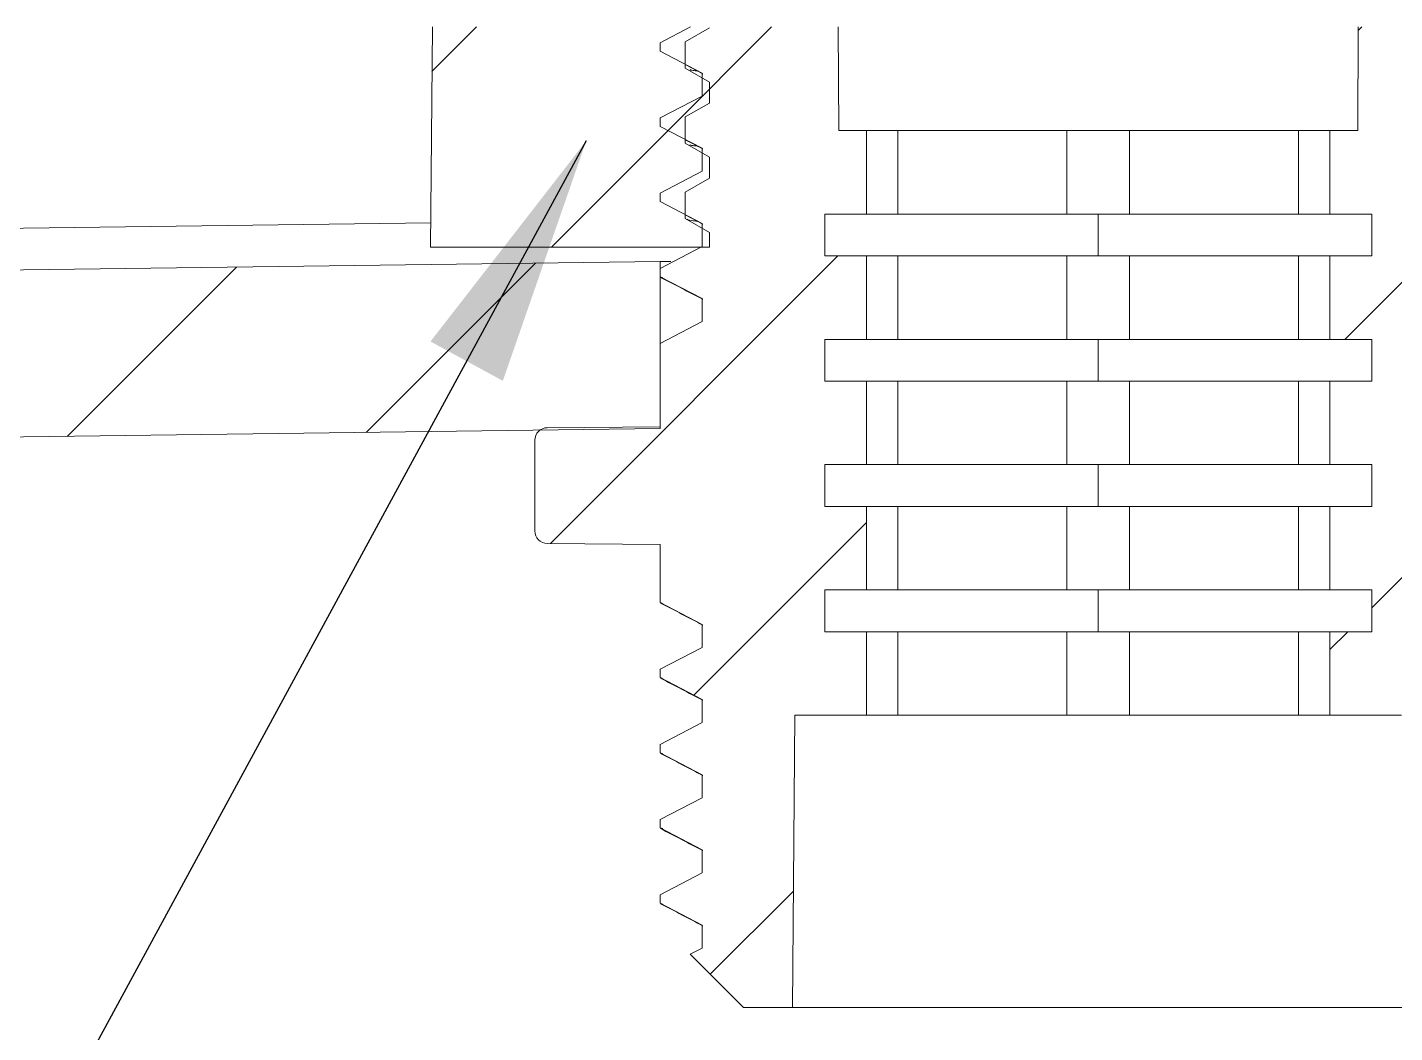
# Model space of a CAD drawing. Extents: x 14808 to 20058, y -13198 to -11680.
# Drawn here: x 19025.13 to 19041.51, y -12664.09 to -12652.05 of the extents above; entities that cross this region are included whole.
import ezdxf

# ---------------------------------------------------------------- set-up
doc = ezdxf.new("R2010")
doc.units = 0
doc.header["$LTSCALE"] = 7
doc.header["$MEASUREMENT"] = 0
doc.layers.get('0').update_dxf_attribs({"color": 2, "linetype": 'CONTINUOUS'})
doc.styles.add('GHS', font='romans', dxfattribs={"bigfont": 'ghs'})
doc.dimstyles.new('STANDARD$7', dxfattribs={"dimtxt": 3.5, "dimasz": 3, "dimexe": 1, "dimexo": 0.0625, "dimgap": 1, "dimtad": 1, "dimdec": 4, "dimzin": 0, "dimdsep": 46, "dimtxsty": 'GHS', "dimcen": 1, "dimclrt": 2, "dimadec": 0, "dimazin": 0, "dimtfac": 1, "dimtdec": 4, "dimtofl": 0, "dimtmove": 0, "dimatfit": 3, "dimfxl": 1, "dimtolj": 1, "dimtzin": 0, "dimarcsym": 0})
pattern_1 = [(45, (85.4865, 0), (-1.76776695, 1.76776695), [])]

msp = doc.modelspace()

# ---------------------------------------------------------------- hatches: boundary and pattern name
at = {"linetype": 'Continuous', "lineweight": 0}
h = msp.add_hatch(dxfattribs=at)
h.set_pattern_fill('ANSI31', color=2, scale=20, style=0)
h.set_pattern_definition(pattern_1)
h.paths.add_polyline_path([(19033.299, -12652.057), (19033.299, -12652.045), (19029.979, -12652.045), (19029.956, -12654.682), (19033.299, -12654.682), (19033.299, -12654.507), (19033.009, -12654.339), (19033.009, -12654.024), (19033.299, -12653.857), (19033.299, -12653.607), (19033.009, -12653.439), (19033.009, -12653.124), (19033.299, -12652.957), (19033.299, -12652.707), (19033.009, -12652.539), (19033.009, -12652.224)], flags=0)
h = msp.add_hatch(dxfattribs=at)
h.set_pattern_fill('ANSI31', color=2, scale=20, style=0)
h.set_pattern_definition(pattern_1)
edge = h.paths.add_edge_path(flags=0)
edge.add_line((19034.842, -12652.045), (19033.073, -12652.045))
edge.add_line((19033.073, -12652.045), (19032.706, -12652.236))
edge.add_line((19032.706, -12652.236), (19032.706, -12652.336))
edge.add_line((19032.706, -12652.336), (19033.211, -12652.599))
edge.add_line((19033.211, -12652.599), (19033.211, -12652.874))
edge.add_line((19033.211, -12652.874), (19032.706, -12653.136))
edge.add_line((19032.706, -12653.136), (19032.706, -12653.236))
edge.add_line((19032.706, -12653.236), (19033.211, -12653.499))
edge.add_line((19033.211, -12653.499), (19033.211, -12653.774))
edge.add_line((19033.211, -12653.774), (19032.706, -12654.036))
edge.add_line((19032.706, -12654.036), (19032.706, -12654.136))
edge.add_line((19032.706, -12654.136), (19033.211, -12654.399))
edge.add_line((19033.211, -12654.399), (19033.211, -12654.674))
edge.add_line((19033.211, -12654.674), (19032.706, -12654.936))
edge.add_line((19032.706, -12654.936), (19032.706, -12655.036))
edge.add_line((19032.706, -12655.036), (19033.211, -12655.299))
edge.add_line((19033.211, -12655.299), (19033.211, -12655.574))
edge.add_line((19033.211, -12655.574), (19032.706, -12655.836))
edge.add_line((19032.706, -12655.836), (19032.706, -12656.832))
edge.add_line((19032.706, -12656.832), (19031.355, -12656.844))
edge.add_arc((19031.356, -12656.994), 0.15, 90.5, 180)
edge.add_line((19031.206, -12656.994), (19031.206, -12658.079))
edge.add_arc((19031.356, -12658.079), 0.15, 180, 269.5)
edge.add_line((19031.355, -12658.229), (19032.706, -12658.241))
edge.add_line((19032.706, -12658.241), (19032.706, -12658.936))
edge.add_line((19032.706, -12658.936), (19033.211, -12659.199))
edge.add_line((19033.211, -12659.199), (19033.211, -12659.474))
edge.add_line((19033.211, -12659.474), (19032.706, -12659.736))
edge.add_line((19032.706, -12659.736), (19032.706, -12659.836))
edge.add_line((19032.706, -12659.836), (19033.211, -12660.099))
edge.add_line((19033.211, -12660.099), (19033.211, -12660.374))
edge.add_line((19033.211, -12660.374), (19032.706, -12660.636))
edge.add_line((19032.706, -12660.636), (19032.706, -12660.736))
edge.add_line((19032.706, -12660.736), (19033.211, -12660.999))
edge.add_line((19033.211, -12660.999), (19033.211, -12661.274))
edge.add_line((19033.211, -12661.274), (19032.706, -12661.536))
edge.add_line((19032.706, -12661.536), (19032.706, -12661.636))
edge.add_line((19032.706, -12661.636), (19033.211, -12661.899))
edge.add_line((19033.211, -12661.899), (19033.211, -12662.174))
edge.add_line((19033.211, -12662.174), (19032.706, -12662.436))
edge.add_line((19032.706, -12662.436), (19032.706, -12662.536))
edge.add_line((19032.706, -12662.536), (19033.211, -12662.799))
edge.add_line((19033.211, -12662.799), (19033.211, -12663.074))
edge.add_line((19033.211, -12663.074), (19033.068, -12663.148))
edge.add_line((19033.068, -12663.148), (19033.706, -12663.786))
edge.add_line((19033.706, -12663.786), (19034.292, -12663.786))
edge.add_line((19034.292, -12663.786), (19034.323, -12660.286))
edge.add_line((19034.323, -12660.286), (19035.181, -12660.286))
edge.add_line((19035.181, -12660.286), (19035.181, -12659.286))
edge.add_line((19035.181, -12659.286), (19034.681, -12659.286))
edge.add_line((19034.681, -12659.286), (19034.681, -12658.786))
edge.add_line((19034.681, -12658.786), (19035.181, -12658.786))
edge.add_line((19035.181, -12658.786), (19035.181, -12657.786))
edge.add_line((19035.181, -12657.786), (19034.681, -12657.786))
edge.add_line((19034.681, -12657.786), (19034.681, -12657.286))
edge.add_line((19034.681, -12657.286), (19035.181, -12657.286))
edge.add_line((19035.181, -12657.286), (19035.181, -12656.286))
edge.add_line((19035.181, -12656.286), (19034.681, -12656.286))
edge.add_line((19034.681, -12656.286), (19034.681, -12655.786))
edge.add_line((19034.681, -12655.786), (19035.181, -12655.786))
edge.add_line((19035.181, -12655.786), (19035.181, -12654.786))
edge.add_line((19035.181, -12654.786), (19034.681, -12654.786))
edge.add_line((19034.681, -12654.786), (19034.681, -12654.286))
edge.add_line((19034.681, -12654.286), (19035.181, -12654.286))
edge.add_line((19035.181, -12654.286), (19035.181, -12653.286))
edge.add_line((19035.181, -12653.286), (19034.848, -12653.286))
edge.add_line((19034.848, -12653.286), (19034.842, -12652.045))
h = msp.add_hatch(dxfattribs=at)
h.set_pattern_fill('ANSI31', color=2, scale=20, style=0)
h.set_pattern_definition(pattern_1)
edge = h.paths.add_edge_path(flags=0)
edge.add_line((19042.702, -12652.424), (19042.702, -12652.149))
edge.add_line((19042.702, -12652.149), (19042.901, -12652.045))
edge.add_line((19042.901, -12652.045), (19041.07, -12652.045))
edge.add_line((19041.07, -12652.045), (19041.065, -12653.286))
edge.add_line((19041.065, -12653.286), (19040.731, -12653.286))
edge.add_line((19040.731, -12653.286), (19040.731, -12654.286))
edge.add_line((19040.731, -12654.286), (19041.231, -12654.286))
edge.add_line((19041.231, -12654.286), (19041.231, -12654.786))
edge.add_line((19041.231, -12654.786), (19040.731, -12654.786))
edge.add_line((19040.731, -12654.786), (19040.731, -12655.786))
edge.add_line((19040.731, -12655.786), (19041.231, -12655.786))
edge.add_line((19041.231, -12655.786), (19041.231, -12656.286))
edge.add_line((19041.231, -12656.286), (19040.731, -12656.286))
edge.add_line((19040.731, -12656.286), (19040.731, -12657.286))
edge.add_line((19040.731, -12657.286), (19041.231, -12657.286))
edge.add_line((19041.231, -12657.286), (19041.231, -12657.786))
edge.add_line((19041.231, -12657.786), (19040.731, -12657.786))
edge.add_line((19040.731, -12657.786), (19040.731, -12658.786))
edge.add_line((19040.731, -12658.786), (19041.231, -12658.786))
edge.add_line((19041.231, -12658.786), (19041.231, -12659.286))
edge.add_line((19041.231, -12659.286), (19040.731, -12659.286))
edge.add_line((19040.731, -12659.286), (19040.731, -12660.286))
edge.add_line((19040.731, -12660.286), (19041.59, -12660.286))
edge.add_line((19041.59, -12660.286), (19041.621, -12663.786))
edge.add_line((19041.621, -12663.786), (19042.206, -12663.786))
edge.add_line((19042.206, -12663.786), (19042.702, -12663.291))
edge.add_line((19042.702, -12663.291), (19042.702, -12663.249))
edge.add_line((19042.702, -12663.249), (19042.789, -12663.204))
edge.add_line((19042.789, -12663.204), (19043.141, -12662.852))
edge.add_line((19043.141, -12662.852), (19042.702, -12662.624))
edge.add_line((19042.702, -12662.624), (19042.702, -12662.349))
edge.add_line((19042.702, -12662.349), (19043.206, -12662.086))
edge.add_line((19043.206, -12662.086), (19043.206, -12661.986))
edge.add_line((19043.206, -12661.986), (19042.702, -12661.724))
edge.add_line((19042.702, -12661.724), (19042.702, -12661.449))
edge.add_line((19042.702, -12661.449), (19043.206, -12661.186))
edge.add_line((19043.206, -12661.186), (19043.206, -12661.086))
edge.add_line((19043.206, -12661.086), (19042.702, -12660.824))
edge.add_line((19042.702, -12660.824), (19042.702, -12660.549))
edge.add_line((19042.702, -12660.549), (19043.206, -12660.286))
edge.add_line((19043.206, -12660.286), (19043.206, -12660.186))
edge.add_line((19043.206, -12660.186), (19042.702, -12659.924))
edge.add_line((19042.702, -12659.924), (19042.702, -12659.649))
edge.add_line((19042.702, -12659.649), (19043.206, -12659.386))
edge.add_line((19043.206, -12659.386), (19043.206, -12659.286))
edge.add_line((19043.206, -12659.286), (19042.702, -12659.024))
edge.add_line((19042.702, -12659.024), (19042.702, -12658.749))
edge.add_line((19042.702, -12658.749), (19043.206, -12658.486))
edge.add_line((19043.206, -12658.486), (19043.206, -12658.241))
edge.add_line((19043.206, -12658.241), (19044.558, -12658.229))
edge.add_arc((19044.556, -12658.079), 0.15, 270.5, 360)
edge.add_line((19044.706, -12658.079), (19044.706, -12656.994))
edge.add_arc((19044.556, -12656.994), 0.15, 0, 89.5)
edge.add_line((19044.558, -12656.844), (19043.206, -12656.832))
edge.add_line((19043.206, -12656.832), (19043.206, -12656.286))
edge.add_line((19043.206, -12656.286), (19042.702, -12656.024))
edge.add_line((19042.702, -12656.024), (19042.702, -12655.749))
edge.add_line((19042.702, -12655.749), (19043.206, -12655.486))
edge.add_line((19043.206, -12655.486), (19043.206, -12655.386))
edge.add_line((19043.206, -12655.386), (19042.702, -12655.124))
edge.add_line((19042.702, -12655.124), (19042.702, -12654.849))
edge.add_line((19042.702, -12654.849), (19043.206, -12654.586))
edge.add_line((19043.206, -12654.586), (19043.206, -12654.486))
edge.add_line((19043.206, -12654.486), (19042.702, -12654.224))
edge.add_line((19042.702, -12654.224), (19042.702, -12653.949))
edge.add_line((19042.702, -12653.949), (19043.206, -12653.686))
edge.add_line((19043.206, -12653.686), (19043.206, -12653.586))
edge.add_line((19043.206, -12653.586), (19042.702, -12653.324))
edge.add_line((19042.702, -12653.324), (19042.702, -12653.049))
edge.add_line((19042.702, -12653.049), (19043.206, -12652.786))
edge.add_line((19043.206, -12652.786), (19043.206, -12652.686))
edge.add_line((19043.206, -12652.686), (19042.702, -12652.424))
h = msp.add_hatch(dxfattribs=at)
h.set_pattern_fill('ANSI31', color=2, scale=20, style=0)
h.set_pattern_definition(pattern_1)
edge = h.paths.add_edge_path(flags=0)
edge.add_arc((19015.956, -12659.575), 2.5, 90.75, 180, ccw=False)
edge.add_line((19015.924, -12657.075), (19032.706, -12656.855))
edge.add_line((19032.706, -12656.855), (19032.706, -12654.855))
edge.add_line((19032.706, -12654.855), (19015.897, -12655.075))
edge.add_arc((19015.956, -12659.575), 4.5, 90.75, 180)
edge.add_line((19011.456, -12659.575), (19011.456, -12667.64))
edge.add_arc((19010.956, -12667.64), 0.5, 270.75, 360, ccw=False)
edge.add_line((19010.963, -12668.14), (19007.956, -12668.179))
edge.add_line((19007.956, -12668.179), (19007.956, -12670.179))
edge.add_line((19007.956, -12670.179), (19011.976, -12670.127))
edge.add_arc((19011.956, -12668.627), 1.5, 270.75, 360)
edge.add_line((19013.456, -12668.627), (19013.456, -12659.575))

# ---------------------------------------------------------------- linework, layer by layer
at = {"color": 7, "linetype": 'Continuous', "lineweight": 15}
for p, q in [((19029.956, -12654.682), (19029.979, -12652.045)), ((19033.073, -12652.045), (19032.706, -12652.236)), ((19033.009, -12652.224), (19033.299, -12652.057)), ((19034.842, -12652.045), (19034.848, -12653.286)), ((19041.065, -12653.286), (19041.07, -12652.045)), ((19032.706, -12652.336), (19032.706, -12652.236)), ((19033.009, -12652.539), (19033.009, -12652.224)), ((19032.706, -12652.336), (19033.211, -12652.599)), ((19033.299, -12652.707), (19033.009, -12652.539)), ((19033.015, -12652.501), (19033.218, -12652.607)), ((19033.211, -12652.599), (19033.211, -12652.874)), ((19033.299, -12652.707), (19033.299, -12652.957)), ((19033.211, -12652.874), (19032.706, -12653.136)), ((19033.009, -12653.124), (19033.299, -12652.957)), ((19032.706, -12653.236), (19032.706, -12653.136)), ((19032.706, -12653.236), (19033.211, -12653.499)), ((19033.009, -12653.439), (19033.009, -12653.124)), ((19034.848, -12653.286), (19035.181, -12653.286)), ((19035.181, -12653.286), (19035.181, -12654.286)), ((19035.181, -12653.286), (19035.556, -12653.286)), ((19035.556, -12653.286), (19035.556, -12654.286)), ((19037.581, -12653.286), (19035.556, -12653.286)), ((19037.581, -12654.286), (19037.581, -12653.286)), ((19037.581, -12653.286), (19038.331, -12653.286)), ((19038.331, -12653.286), (19038.331, -12654.286)), ((19040.356, -12653.286), (19038.331, -12653.286)), ((19040.356, -12654.286), (19040.356, -12653.286)), ((19040.356, -12653.286), (19040.731, -12653.286)), ((19040.731, -12654.286), (19040.731, -12653.286)), ((19040.731, -12653.286), (19041.065, -12653.286)), ((19033.299, -12653.607), (19033.009, -12653.439)), ((19033.015, -12653.401), (19033.218, -12653.507)), ((19033.211, -12653.499), (19033.211, -12653.774)), ((19033.299, -12653.607), (19033.299, -12653.857)), ((19033.211, -12653.774), (19032.706, -12654.036)), ((19033.009, -12654.024), (19033.299, -12653.857)), ((19032.706, -12654.136), (19032.706, -12654.036)), ((19033.009, -12654.339), (19033.009, -12654.024)), ((19032.706, -12654.136), (19033.211, -12654.399)), ((19033.299, -12654.507), (19033.009, -12654.339)), ((19033.015, -12654.301), (19033.218, -12654.407)), ((19033.211, -12654.399), (19033.211, -12654.674)), ((19034.681, -12654.286), (19035.181, -12654.286)), ((19034.681, -12654.286), (19034.681, -12654.786)), ((19035.556, -12654.286), (19035.181, -12654.286)), ((19037.581, -12654.286), (19035.556, -12654.286)), ((19038.331, -12654.286), (19037.581, -12654.286)), ((19037.956, -12654.286), (19037.956, -12654.786)), ((19040.356, -12654.286), (19038.331, -12654.286)), ((19040.731, -12654.286), (19040.356, -12654.286)), ((19040.731, -12654.286), (19041.231, -12654.286)), ((19041.231, -12654.786), (19041.231, -12654.286)), ((19033.299, -12654.507), (19033.299, -12654.682)), ((19033.299, -12654.682), (19029.956, -12654.682)), ((19033.211, -12654.674), (19032.706, -12654.936)), ((19032.706, -12654.855), (19015.897, -12655.075)), ((19032.835, -12654.853), (19032.706, -12654.855)), ((19032.706, -12654.855), (19032.706, -12656.855)), ((19034.681, -12654.786), (19035.181, -12654.786)), ((19035.181, -12654.786), (19035.181, -12655.786)), ((19035.556, -12654.786), (19035.181, -12654.786)), ((19035.556, -12654.786), (19035.556, -12655.786)), ((19037.581, -12654.786), (19035.556, -12654.786)), ((19037.581, -12655.786), (19037.581, -12654.786)), ((19038.331, -12654.786), (19037.581, -12654.786)), ((19038.331, -12654.786), (19038.331, -12655.786)), ((19040.356, -12654.786), (19038.331, -12654.786)), ((19040.356, -12655.786), (19040.356, -12654.786)), ((19040.731, -12654.786), (19040.356, -12654.786)), ((19040.731, -12655.786), (19040.731, -12654.786)), ((19040.731, -12654.786), (19041.231, -12654.786)), ((19032.706, -12655.036), (19032.706, -12654.936)), ((19032.706, -12655.036), (19032.736, -12655.044)), ((19032.706, -12655.036), (19033.211, -12655.299)), ((19033.211, -12655.299), (19033.211, -12655.574)), ((19033.211, -12655.574), (19032.706, -12655.836)), ((19032.706, -12656.832), (19032.706, -12655.836)), ((19034.681, -12655.786), (19035.181, -12655.786)), ((19034.681, -12655.786), (19034.681, -12656.286)), ((19035.556, -12655.786), (19035.181, -12655.786)), ((19037.581, -12655.786), (19035.556, -12655.786)), ((19038.331, -12655.786), (19037.581, -12655.786)), ((19037.956, -12655.786), (19037.956, -12656.286)), ((19040.356, -12655.786), (19038.331, -12655.786)), ((19040.731, -12655.786), (19040.356, -12655.786)), ((19040.731, -12655.786), (19041.231, -12655.786)), ((19041.231, -12656.286), (19041.231, -12655.786)), ((19034.681, -12656.286), (19035.181, -12656.286)), ((19035.181, -12656.286), (19035.181, -12657.286)), ((19035.556, -12656.286), (19035.181, -12656.286)), ((19035.556, -12656.286), (19035.556, -12657.286)), ((19037.581, -12656.286), (19035.556, -12656.286)), ((19037.581, -12657.286), (19037.581, -12656.286)), ((19038.331, -12656.286), (19037.581, -12656.286)), ((19038.331, -12656.286), (19038.331, -12657.286)), ((19040.356, -12656.286), (19038.331, -12656.286)), ((19040.356, -12657.286), (19040.356, -12656.286)), ((19040.731, -12656.286), (19040.356, -12656.286)), ((19040.731, -12657.286), (19040.731, -12656.286)), ((19040.731, -12656.286), (19041.231, -12656.286)), ((19032.706, -12656.855), (19015.924, -12657.075)), ((19031.355, -12656.844), (19032.706, -12656.832)), ((19031.206, -12658.079), (19031.206, -12656.994)), ((19034.681, -12657.286), (19035.181, -12657.286)), ((19034.681, -12657.286), (19034.681, -12657.786)), ((19035.556, -12657.286), (19035.181, -12657.286)), ((19037.581, -12657.286), (19035.556, -12657.286)), ((19038.331, -12657.286), (19037.581, -12657.286)), ((19037.956, -12657.286), (19037.956, -12657.786)), ((19040.356, -12657.286), (19038.331, -12657.286)), ((19040.731, -12657.286), (19040.356, -12657.286)), ((19040.731, -12657.286), (19041.231, -12657.286)), ((19041.231, -12657.786), (19041.231, -12657.286)), ((19034.681, -12657.786), (19035.181, -12657.786)), ((19035.181, -12657.786), (19035.181, -12658.786)), ((19035.556, -12657.786), (19035.181, -12657.786)), ((19035.556, -12657.786), (19035.556, -12658.786)), ((19037.581, -12657.786), (19035.556, -12657.786)), ((19037.581, -12658.786), (19037.581, -12657.786)), ((19038.331, -12657.786), (19037.581, -12657.786)), ((19038.331, -12657.786), (19038.331, -12658.786)), ((19040.356, -12657.786), (19038.331, -12657.786)), ((19040.356, -12658.786), (19040.356, -12657.786)), ((19040.731, -12657.786), (19040.356, -12657.786)), ((19040.731, -12658.786), (19040.731, -12657.786)), ((19040.731, -12657.786), (19041.231, -12657.786)), ((19032.706, -12658.241), (19031.355, -12658.229)), ((19032.706, -12658.936), (19032.706, -12658.241)), ((19034.681, -12658.786), (19035.181, -12658.786)), ((19034.681, -12658.786), (19034.681, -12659.286)), ((19035.556, -12658.786), (19035.181, -12658.786)), ((19037.581, -12658.786), (19035.556, -12658.786)), ((19038.331, -12658.786), (19037.581, -12658.786)), ((19037.956, -12658.786), (19037.956, -12659.286)), ((19040.356, -12658.786), (19038.331, -12658.786)), ((19040.731, -12658.786), (19040.356, -12658.786)), ((19040.731, -12658.786), (19041.231, -12658.786)), ((19041.231, -12659.286), (19041.231, -12658.786)), ((19033.211, -12659.199), (19032.706, -12658.936)), ((19032.731, -12658.944), (19032.706, -12658.936)), ((19033.211, -12659.474), (19033.211, -12659.199)), ((19034.681, -12659.286), (19035.181, -12659.286)), ((19035.181, -12659.286), (19035.181, -12660.286)), ((19035.556, -12659.286), (19035.181, -12659.286)), ((19035.556, -12659.286), (19035.556, -12660.286)), ((19037.581, -12659.286), (19035.556, -12659.286)), ((19037.581, -12660.286), (19037.581, -12659.286)), ((19038.331, -12659.286), (19037.581, -12659.286)), ((19038.331, -12659.286), (19038.331, -12660.286)), ((19040.356, -12659.286), (19038.331, -12659.286)), ((19040.356, -12660.286), (19040.356, -12659.286)), ((19040.731, -12659.286), (19040.356, -12659.286)), ((19040.731, -12660.286), (19040.731, -12659.286)), ((19040.731, -12659.286), (19041.231, -12659.286)), ((19032.706, -12659.736), (19033.211, -12659.474)), ((19032.706, -12659.836), (19032.706, -12659.736)), ((19033.211, -12660.099), (19032.706, -12659.836)), ((19032.732, -12659.844), (19032.706, -12659.836)), ((19033.211, -12660.374), (19033.211, -12660.099)), ((19034.323, -12660.286), (19034.292, -12663.786)), ((19034.323, -12660.286), (19035.181, -12660.286)), ((19035.556, -12660.286), (19035.181, -12660.286)), ((19035.556, -12660.286), (19037.581, -12660.286)), ((19038.331, -12660.286), (19037.581, -12660.286)), ((19038.331, -12660.286), (19040.356, -12660.286)), ((19040.731, -12660.286), (19040.356, -12660.286)), ((19040.731, -12660.286), (19041.59, -12660.286)), ((19032.706, -12660.636), (19033.211, -12660.374)), ((19032.706, -12660.736), (19032.706, -12660.636)), ((19033.211, -12660.999), (19032.706, -12660.736)), ((19032.736, -12660.744), (19032.706, -12660.736)), ((19033.211, -12661.274), (19033.211, -12660.999)), ((19032.706, -12661.536), (19033.211, -12661.274)), ((19032.706, -12661.636), (19032.706, -12661.536)), ((19033.211, -12661.899), (19032.706, -12661.636)), ((19032.738, -12661.644), (19032.706, -12661.636)), ((19033.211, -12662.174), (19033.211, -12661.899)), ((19032.706, -12662.436), (19033.211, -12662.174)), ((19032.706, -12662.536), (19032.706, -12662.436)), ((19033.211, -12662.799), (19032.706, -12662.536)), ((19032.732, -12662.544), (19032.706, -12662.536)), ((19033.211, -12663.074), (19033.211, -12662.799)), ((19033.068, -12663.148), (19033.211, -12663.074)), ((19033.068, -12663.148), (19033.706, -12663.786)), ((19034.292, -12663.786), (19033.706, -12663.786)), ((19034.292, -12663.786), (19041.621, -12663.786))]:
    msp.add_line(p, q, dxfattribs=at)
at = {"color": 8, "linetype": 'Continuous', "lineweight": 15}
msp.add_line((19029.959, -12654.391), (19007.956, -12654.679), dxfattribs=at)
at = {"color": 7, "linetype": 'Continuous', "lineweight": 15}
for centre, start, end in [((19031.356, -12656.994), 90.5, 180), ((19031.356, -12658.079), 180, 269.5)]:
    msp.add_arc(centre, 0.15, start, end, dxfattribs=at)
for points, knots in [([(19033.067, -12652.556), (19033.071, -12652.56), (19033.076, -12652.566), (19033.134, -12652.571), (19033.152, -12652.572)], [0, 0, 0, 0, 0.7071752, 1, 1, 1, 1]), ([(19033.065, -12653.456), (19033.069, -12653.46), (19033.076, -12653.465), (19033.132, -12653.47), (19033.151, -12653.472)], [0, 0, 0, 0, 0.653236, 1, 1, 1, 1]), ([(19033.031, -12654.346), (19033.037, -12654.353), (19033.044, -12654.361), (19033.128, -12654.37), (19033.151, -12654.372)], [0, 0, 0, 0, 0.725068, 1, 1, 1, 1]), ([(19032.713, -12655.044), (19032.797, -12655.087), (19032.966, -12655.175), (19033.134, -12655.263), (19033.218, -12655.307)], [0, 0, 0, 0, 0.498378, 1, 1, 1, 1]), ([(19032.713, -12658.944), (19032.797, -12658.987), (19032.966, -12659.075), (19033.134, -12659.163), (19033.218, -12659.207)], [0, 0, 0, 0, 0.498379, 1, 1, 1, 1]), ([(19032.713, -12659.844), (19032.797, -12659.887), (19032.966, -12659.975), (19033.134, -12660.063), (19033.218, -12660.107)], [0, 0, 0, 0, 0.498379, 1, 1, 1, 1]), ([(19032.713, -12660.744), (19032.797, -12660.787), (19032.966, -12660.875), (19033.134, -12660.963), (19033.218, -12661.007)], [0, 0, 0, 0, 0.498379, 1, 1, 1, 1]), ([(19032.713, -12661.644), (19032.797, -12661.687), (19032.966, -12661.775), (19033.134, -12661.863), (19033.218, -12661.907)], [0, 0, 0, 0, 0.4983785, 1, 1, 1, 1]), ([(19032.713, -12662.544), (19032.797, -12662.587), (19032.966, -12662.675), (19033.134, -12662.763), (19033.218, -12662.807)], [0, 0, 0, 0, 0.498379, 1, 1, 1, 1])]:
    msp.add_open_spline(points, degree=3, knots=knots, dxfattribs=at)

# ---------------------------------------------------------------- leaders
msp.add_leader([(19031.822, -12653.411), (19018.392, -12678.139)], dimstyle='STANDARD$7', override={"dimtxt": 3, "dimexo": 0.3, "dimgap": 2, "dimtad": 0, "dimdec": 1, "dimzin": 8, "dimcen": 0, "dimclrd": 2, "dimclre": 2, "dimazin": 2, "dimtp": 0.1, "dimtfac": 0.5, "dimtdec": 1, "dimfxl": 2.5, "dimarcsym": 1})

doc.saveas('drawing.dxf')
